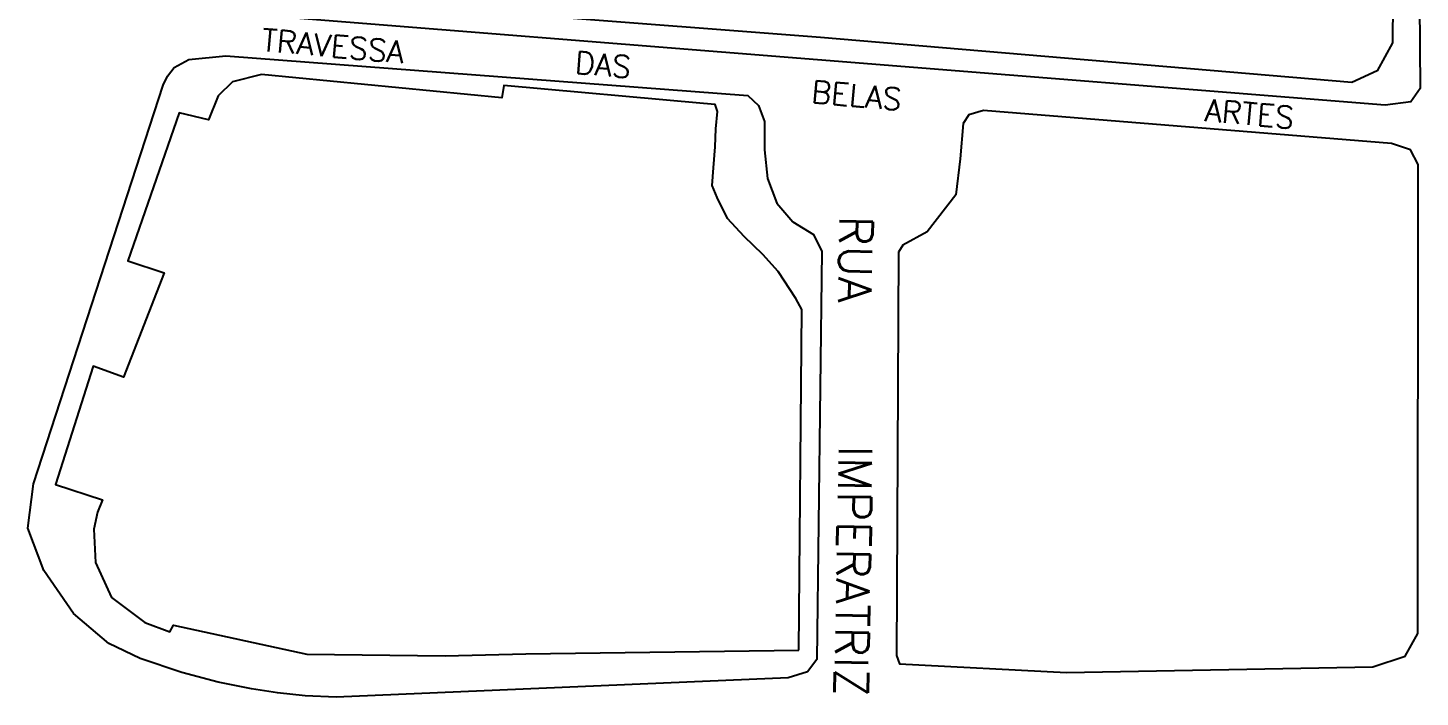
# Model space of a CAD drawing. Header units: millimetres. Extents: x -210 to 1173, y -437 to 320.
# Drawn here: x 165.3 to 290.8, y -342.1 to -281.8 of the extents above; entities that cross this region are included whole.
import ezdxf

# ---------------------------------------------------------------- set-up
doc = ezdxf.new("R2010")
doc.units = ezdxf.units.MM
doc.header["$LTSCALE"] = 0.3
for name, color, linetype in [('330', 254, 'Continuous'), ('500', 254, 'Continuous'), ('551', 255, 'Continuous')]:
    doc.layers.add(name, color=color, linetype=linetype)
doc.styles.add('ROMANS', font='romans.shx')

msp = doc.modelspace()

# ---------------------------------------------------------------- linework, layer by layer
at = {"layer": '330'}
for points in [[(199.31, -226.74, 0), (284.131, -229.657, 0), (288.699, -234.854, 0), (288.325, -283.163, 0), (286.937, -285.682, 0), (284.645, -286.74, 0), (236.728, -282.702, 0), (186.267, -278.789, 0), (183.938, -278.353, 0), (183.625, -277.161, 0)], [(234.784, -337.874, 0), (235.047, -307.203, 0), (234.523, -306.197, 0), (232.924, -303.782, 0), (231.538, -302.231, 0), (229.842, -300.624, 0), (228.365, -299.006, 0), (227.419, -297.12, 0), (226.968, -296.036, 0), (227.092, -294.434, 0), (227.229, -292.547, 0), (227.293, -290.932, 0), (227.463, -289.348, 0), (227.238, -288.736, 0), (226.182, -288.64, 0), (208.178, -287.006, 0), (208.016, -288.122, 0), (186.329, -286.034, 0), (183.714, -286.678, 0), (182.425, -287.939, 0), (181.541, -290.096, 0), (178.924, -289.463, 0), (174.275, -302.825, 0), (177.563, -303.887, 0), (173.88, -313.292, 0), (171.161, -312.31, 0), (167.752, -322.977, 0), (171.99, -324.329, 0), (171.542, -325.464, 0), (171.209, -326.997, 0), (171.36, -330.002, 0), (172.819, -333.145, 0), (175.822, -335.393, 0), (178.078, -336.24, 0), (178.397, -335.634, 0), (190.43, -338.25, 0), (202.908, -338.402, 0), (210.169, -338.217, 0)]]:
    msp.add_polyline3d(points, close=True, dxfattribs=at)
at = {"layer": '500'}
for points in [[(203.431, -224.383, 0), (284.645, -227.347, 0), (286.712, -228.239, 0), (289.032, -229.978, 0), (290.381, -233.519, 0), (290.808, -287.29, 0), (289.981, -288.493, 0), (287.647, -288.795, 0), (185.279, -280.605, 0), (182.87, -279.292, 0), (183.014, -277.387, 0), (198.292, -226.906, 0), (199.501, -225.185, 0), (201.055, -224.487, 0)], [(177.463, -286.994, 0), (177.868, -286.164, 0), (178.463, -285.397, 0), (179.791, -284.675, 0), (183.107, -284.355, 0), (230.184, -287.93, 0), (231.154, -288.807, 0), (231.689, -290.256, 0), (231.676, -292.823, 0), (231.948, -295.402, 0), (232.787, -297.622, 0), (234.237, -299.283, 0), (236.093, -300.447, 0), (236.865, -301.977, 0), (236.411, -338.715, 0), (235.562, -339.835, 0), (233.809, -340.381, 0), (193.077, -342.119, 0), (190.275, -341.995, 0), (187.777, -341.719, 0), (185.425, -341.371, 0), (182.42, -340.772, 0), (179.159, -339.892, 0), (175.408, -338.641, 0), (172.573, -337.293, 0), (169.395, -334.581, 0), (166.719, -330.702, 0), (165.265, -326.906, 0), (165.787, -322.907, 0)], [(251.421, -289.266, 0), (250.108, -289.672, 0), (249.616, -290.447, 0), (249.317, -293.621, 0), (248.938, -296.861, 0), (246.348, -300.194, 0), (244.15, -301.394, 0), (243.761, -302.016, 0), (243.588, -338.358, 0), (243.863, -339.118, 0), (258.924, -339.909, 0), (286.536, -339.381, 0), (289.45, -338.434, 0), (290.61, -336.395, 0), (290.623, -294.119, 0), (289.93, -292.802, 0), (288.214, -292.249, 0)]]:
    msp.add_polyline3d(points, close=True, dxfattribs=at)

# ---------------------------------------------------------------- texts
at = {"layer": '551', "color": 250, "style": 'ROMANS'}
for s, p in [('TRAVESSA', (186.288, -283.886)), ('DAS', (214.533, -285.915)), ('BELAS', (235.851, -288.547)), ('ARTES', (271.33, -290.209))]:
    msp.add_text(s, height=2, rotation=354.95307, dxfattribs=at).set_placement(p)
at = {"layer": '551', "style": 'ROMANS'}
for s, p in [('RUA', (238.47, -298.726)), ('IMPERATRIZ', (238.399, -319.432))]:
    msp.add_text(s, height=3, rotation=268.95307, dxfattribs=at).set_placement(p)

doc.saveas('drawing.dxf')
